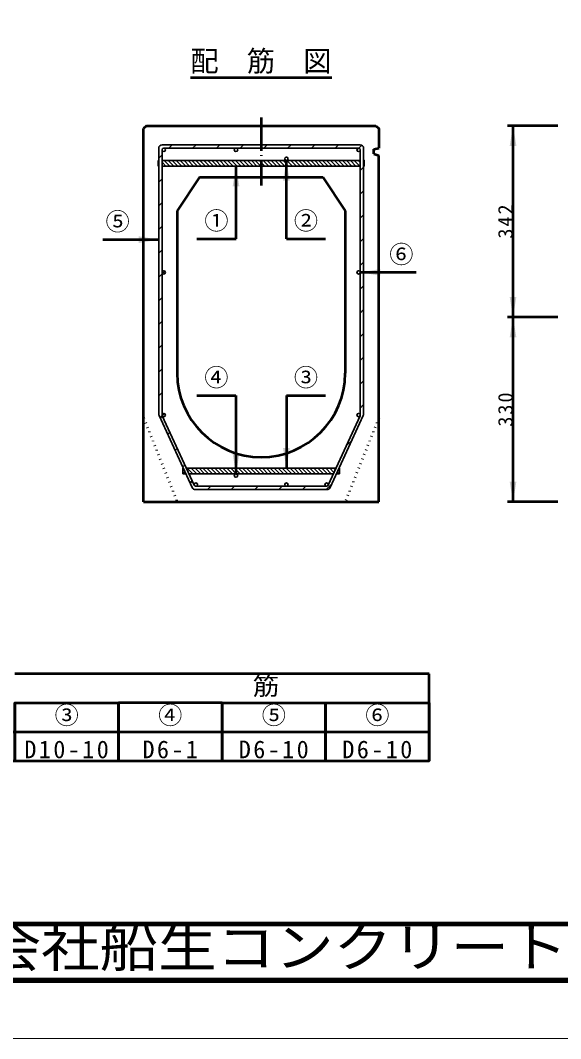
# Model space of a CAD drawing. Units: millimetres, scale not verified. Extents: x -2102 to 2102, y -1485 to 1485.
# Drawn here: x -1158 to -193, y -1485 to 334 of the extents above; entities that cross this region are included whole.
import ezdxf
from ezdxf.enums import TextEntityAlignment as Align

# ---------------------------------------------------------------- set-up
doc = ezdxf.new("R2010")
doc.units = ezdxf.units.MM
doc.header["$LTSCALE"] = 5
doc.linetypes.add('DOTTED', pattern=[1.75, 0.25, -1.5])
doc.linetypes.add('LONG_DASHED_DOTTED', pattern=[15.25, 12, -1.5, 0.25, -1.5])
doc.layers.add('0-0_V-nasSTD', color=7, linetype='Continuous', lineweight=35)
doc.layers.add('0-1_0', color=7, linetype='Continuous', lineweight=50)
doc.styles.add('ＭＳ ゴシック', font='')
doc.styles.get('ＭＳ ゴシック').set_extended_font_data('MS Gothic')

msp = doc.modelspace()

# ---------------------------------------------------------------- linework, layer by layer
at = {"layer": '0-0_V-nasSTD'}
for p, q in [((-550.593, 111.892), (-904.593, 111.892)), ((-886.422, 111.892), (-892.422, 105.892)), ((-886.422, 111.892), (-892.422, 105.892)), ((-886.422, 111.892), (-892.422, 105.892)), ((-843.996, 111.892), (-849.996, 105.892)), ((-843.996, 111.892), (-849.996, 105.892)), ((-843.996, 111.892), (-849.996, 105.892)), ((-801.57, 111.892), (-807.57, 105.892)), ((-801.57, 111.892), (-807.57, 105.892)), ((-801.57, 111.892), (-807.57, 105.892)), ((-759.143, 111.892), (-765.143, 105.892)), ((-759.143, 111.892), (-765.143, 105.892)), ((-759.143, 111.892), (-765.143, 105.892)), ((-718.628, 109.981), (-722.717, 105.892)), ((-716.717, 111.892), (-718.628, 109.981)), ((-680.29, 105.892), (-674.29, 111.892)), ((-631.864, 111.892), (-637.864, 105.892)), ((-631.864, 111.892), (-637.864, 105.892)), ((-631.864, 111.892), (-637.864, 105.892)), ((-589.438, 111.892), (-595.438, 105.892)), ((-589.438, 111.892), (-595.438, 105.892)), ((-589.438, 111.892), (-595.438, 105.892)), ((-547.736, 111.167), (-553.059, 105.844)), ((-547.736, 111.167), (-553.059, 105.844)), ((-910.593, 105.892), (-910.593, -369.256)), ((-904.593, 93.721), (-910.593, 87.721)), ((-904.593, 93.721), (-910.593, 87.721)), ((-904.593, 93.721), (-910.593, 87.721)), ((-904.593, 102.892), (-904.593, -370.984)), ((-553.593, 105.892), (-901.593, 105.892)), ((-550.593, -370.984), (-550.593, 102.892)), ((-544.593, -369.256), (-544.593, 105.892)), ((-911.593, 83.892), (-910.593, 83.892)), ((-911.593, 83.892), (-911.593, 73.892)), ((-911.593, 80.649), (-910.593, 79.649)), ((-910.593, 73.892), (-911.593, 73.892)), ((-550.593, 83.892), (-904.593, 83.892)), ((-904.593, 80.72), (-897.766, 73.892)), ((-550.593, 73.892), (-904.593, 73.892)), ((-900.695, 83.892), (-890.695, 73.892)), ((-893.624, 83.892), (-883.624, 73.892)), ((-886.552, 83.892), (-876.552, 73.892)), ((-879.481, 83.892), (-869.481, 73.892)), ((-872.41, 83.892), (-862.41, 73.892)), ((-865.339, 83.892), (-855.339, 73.892)), ((-858.268, 83.892), (-848.268, 73.892)), ((-851.197, 83.892), (-841.197, 73.892)), ((-844.126, 83.892), (-834.126, 73.892)), ((-837.055, 83.892), (-827.055, 73.892)), ((-829.984, 83.892), (-819.984, 73.892)), ((-822.913, 83.892), (-812.913, 73.892)), ((-815.842, 83.892), (-805.842, 73.892)), ((-808.771, 83.892), (-798.771, 73.892)), ((-801.7, 83.892), (-791.7, 73.892)), ((-794.629, 83.892), (-784.629, 73.892)), ((-787.558, 83.892), (-777.558, 73.892)), ((-780.486, 83.892), (-770.486, 73.892)), ((-773.415, 83.892), (-763.415, 73.892)), ((-766.344, 83.892), (-756.344, 73.892)), ((-759.273, 83.892), (-749.273, 73.892)), ((-752.202, 83.892), (-742.202, 73.892)), ((-745.131, 83.892), (-735.131, 73.892)), ((-738.06, 83.892), (-728.06, 73.892)), ((-730.989, 83.892), (-720.989, 73.892)), ((-723.918, 83.892), (-713.918, 73.892)), ((-716.847, 83.892), (-706.847, 73.892)), ((-709.776, 83.892), (-699.776, 73.892)), ((-702.705, 83.892), (-692.705, 73.892)), ((-695.634, 83.892), (-685.634, 73.892)), ((-688.563, 83.892), (-678.563, 73.892)), ((-681.491, 83.892), (-671.491, 73.892)), ((-674.42, 83.892), (-664.42, 73.892)), ((-667.349, 83.892), (-657.349, 73.892)), ((-660.278, 83.892), (-650.278, 73.892)), ((-653.207, 83.892), (-643.207, 73.892)), ((-646.136, 83.892), (-636.136, 73.892)), ((-639.065, 83.892), (-629.065, 73.892)), ((-631.994, 83.892), (-621.994, 73.892)), ((-624.923, 83.892), (-614.923, 73.892)), ((-617.852, 83.892), (-607.852, 73.892)), ((-610.781, 83.892), (-600.781, 73.892)), ((-603.71, 83.892), (-593.71, 73.892)), ((-596.639, 83.892), (-586.639, 73.892)), ((-589.568, 83.892), (-579.568, 73.892)), ((-582.497, 83.892), (-572.497, 73.892)), ((-575.425, 83.892), (-565.425, 73.892)), ((-568.354, 83.892), (-558.354, 73.892)), ((-561.283, 83.892), (-551.283, 73.892)), ((-554.212, 83.892), (-550.593, 80.273)), ((-544.593, 81.344), (-543.593, 80.344)), ((-544.593, 74.273), (-544.212, 73.892)), ((-544.593, 71.883), (-550.593, 65.883)), ((-544.593, 71.883), (-550.593, 65.883)), ((-544.593, 71.883), (-550.593, 65.883)), ((-904.593, 51.294), (-910.593, 45.294)), ((-904.593, 51.294), (-910.593, 45.294)), ((-904.593, 51.294), (-910.593, 45.294)), ((-544.593, 29.457), (-550.593, 23.457)), ((-544.593, 29.457), (-550.593, 23.457)), ((-544.593, 29.457), (-550.593, 23.457)), ((-904.593, 8.868), (-910.593, 2.868)), ((-904.593, 8.868), (-910.593, 2.868)), ((-904.593, 8.868), (-910.593, 2.868)), ((-544.593, -12.97), (-550.593, -18.97)), ((-544.593, -12.97), (-550.593, -18.97)), ((-544.593, -12.97), (-550.593, -18.97)), ((-904.593, -33.558), (-910.593, -39.558)), ((-904.593, -33.558), (-910.593, -39.558)), ((-904.593, -33.558), (-910.593, -39.558)), ((-544.593, -55.396), (-550.593, -61.396)), ((-544.593, -55.396), (-550.593, -61.396)), ((-544.593, -55.396), (-550.593, -61.396)), ((-904.593, -75.985), (-910.593, -81.985)), ((-904.593, -75.985), (-910.593, -81.985)), ((-904.593, -75.985), (-910.593, -81.985)), ((-544.593, -97.823), (-550.593, -103.823)), ((-544.593, -97.823), (-550.593, -103.823)), ((-544.593, -97.823), (-550.593, -103.823)), ((-904.593, -118.411), (-910.593, -124.411)), ((-904.593, -118.411), (-910.593, -124.411)), ((-904.593, -118.411), (-910.593, -124.411)), ((-899.849, -113.667), (-904.034, -117.852)), ((-544.593, -140.249), (-550.593, -146.249)), ((-544.593, -140.249), (-550.593, -146.249)), ((-544.593, -140.249), (-550.593, -146.249)), ((-904.593, -160.838), (-910.593, -166.838)), ((-904.593, -160.838), (-910.593, -166.838)), ((-904.593, -160.838), (-910.593, -166.838)), ((-550.593, -188.675), (-544.593, -182.675)), ((-550.593, -188.675), (-544.593, -182.675)), ((-550.593, -188.675), (-544.593, -182.675)), ((-904.593, -203.264), (-910.593, -209.264)), ((-904.593, -203.264), (-910.593, -209.264)), ((-904.593, -203.264), (-910.593, -209.264)), ((-550.593, -231.102), (-544.593, -225.102)), ((-550.593, -231.102), (-544.593, -225.102)), ((-550.593, -231.102), (-544.593, -225.102)), ((-904.593, -245.69), (-910.593, -251.69)), ((-904.593, -245.69), (-910.593, -251.69)), ((-904.593, -245.69), (-910.593, -251.69)), ((-550.593, -273.528), (-544.593, -267.528)), ((-550.593, -273.528), (-544.593, -267.528)), ((-550.593, -273.528), (-544.593, -267.528)), ((-904.593, -288.117), (-910.593, -294.117)), ((-904.593, -288.117), (-910.593, -294.117)), ((-904.593, -288.117), (-910.593, -294.117)), ((-550.593, -315.955), (-544.593, -309.955)), ((-550.593, -315.955), (-544.593, -309.955)), ((-550.593, -315.955), (-544.593, -309.955)), ((-904.593, -330.543), (-910.593, -336.543)), ((-904.593, -330.543), (-910.593, -336.543)), ((-904.593, -330.543), (-910.593, -336.543)), ((-550.593, -358.381), (-544.593, -352.381)), ((-550.593, -358.381), (-544.593, -352.381)), ((-550.593, -358.381), (-544.593, -352.381)), ((-850.571, -500.622), (-910.041, -371.77)), ((-904.174, -372.551), (-907.942, -376.318)), ((-904.174, -372.551), (-907.942, -376.318)), ((-904.174, -372.551), (-907.942, -376.318)), ((-847.029, -496.365), (-904.317, -372.241)), ((-900.1, -368.476), (-904.172, -372.548)), ((-608.158, -496.365), (-550.87, -372.241)), ((-604.616, -500.622), (-545.146, -371.77)), ((-890.777, -401.579), (-894.544, -405.347)), ((-890.777, -401.579), (-894.544, -405.347)), ((-890.777, -401.579), (-894.544, -405.347)), ((-575.592, -425.806), (-565.365, -415.579)), ((-575.592, -425.806), (-565.365, -415.579)), ((-575.592, -425.806), (-565.365, -415.579)), ((-877.379, -430.608), (-881.146, -434.375)), ((-877.379, -430.608), (-881.146, -434.375)), ((-877.379, -430.608), (-881.146, -434.375)), ((-863.981, -459.636), (-867.749, -463.404)), ((-863.981, -459.636), (-867.749, -463.404)), ((-863.981, -459.636), (-867.749, -463.404)), ((-867.501, -466.108), (-867.501, -476.108)), ((-867.501, -466.108), (-866.501, -466.108)), ((-867.501, -472.561), (-863.954, -476.108)), ((-866.883, -466.108), (-866.173, -466.818)), ((-594.193, -466.108), (-860.994, -466.108)), ((-859.811, -466.108), (-849.811, -476.108)), ((-852.74, -466.108), (-842.74, -476.108)), ((-845.669, -466.108), (-835.669, -476.108)), ((-838.598, -466.108), (-828.598, -476.108)), ((-831.527, -466.108), (-821.527, -476.108)), ((-824.456, -466.108), (-814.456, -476.108)), ((-817.385, -466.108), (-807.385, -476.108)), ((-810.314, -466.108), (-800.314, -476.108)), ((-803.243, -466.108), (-793.243, -476.108)), ((-796.172, -466.108), (-786.172, -476.108)), ((-789.101, -466.108), (-779.101, -476.108)), ((-782.03, -466.108), (-772.03, -476.108)), ((-774.959, -466.108), (-764.959, -476.108)), ((-767.888, -466.108), (-757.888, -476.108)), ((-760.817, -466.108), (-750.817, -476.108)), ((-753.745, -466.108), (-743.745, -476.108)), ((-746.674, -466.108), (-736.674, -476.108)), ((-739.603, -466.108), (-729.603, -476.108)), ((-732.532, -466.108), (-722.532, -476.108)), ((-725.461, -466.108), (-715.461, -476.108)), ((-718.39, -466.108), (-708.39, -476.108)), ((-711.319, -466.108), (-701.319, -476.108)), ((-704.248, -466.108), (-694.248, -476.108)), ((-697.177, -466.108), (-687.177, -476.108)), ((-690.106, -466.108), (-680.106, -476.108)), ((-683.035, -466.108), (-673.035, -476.108)), ((-675.964, -466.108), (-665.964, -476.108)), ((-668.893, -466.108), (-658.893, -476.108)), ((-661.822, -466.108), (-651.822, -476.108)), ((-654.751, -466.108), (-644.751, -476.108)), ((-647.679, -466.108), (-637.679, -476.108)), ((-640.608, -466.108), (-630.608, -476.108)), ((-633.537, -466.108), (-623.537, -476.108)), ((-626.466, -466.108), (-616.466, -476.108)), ((-619.395, -466.108), (-609.395, -476.108)), ((-612.324, -466.108), (-602.324, -476.108)), ((-605.253, -466.108), (-597.686, -473.676)), ((-598.182, -466.108), (-595.453, -468.838)), ((-591.685, -472.605), (-588.182, -476.108)), ((-589.452, -467.767), (-587.686, -469.533)), ((-588.686, -466.108), (-587.686, -466.108)), ((-587.686, -466.108), (-587.686, -476.108)), ((-867.501, -476.108), (-861.885, -476.108)), ((-598.808, -476.108), (-856.379, -476.108)), ((-854.351, -492.433), (-850.583, -488.665)), ((-854.351, -492.433), (-850.583, -488.665)), ((-854.351, -492.433), (-850.583, -488.665)), ((-593.302, -476.108), (-587.686, -476.108)), ((-847.029, -496.365), (-847.029, -496.365)), ((-845.123, -504.108), (-610.064, -504.108)), ((-844.305, -498.108), (-610.881, -498.108)), ((-844.305, -498.108), (-844.305, -498.108)), ((-823.6, -504.108), (-817.6, -498.108)), ((-823.6, -504.108), (-817.6, -498.108)), ((-823.6, -504.108), (-817.6, -498.108)), ((-781.173, -504.108), (-775.173, -498.108)), ((-781.173, -504.108), (-775.173, -498.108)), ((-781.173, -504.108), (-775.173, -498.108)), ((-738.747, -504.108), (-732.747, -498.108)), ((-738.747, -504.108), (-732.747, -498.108)), ((-738.747, -504.108), (-732.747, -498.108)), ((-696.321, -504.108), (-690.32, -498.108)), ((-696.321, -504.108), (-690.32, -498.108)), ((-696.321, -504.108), (-690.32, -498.108)), ((-653.894, -504.108), (-647.894, -498.108)), ((-653.894, -504.108), (-647.894, -498.108)), ((-653.894, -504.108), (-647.894, -498.108)), ((-611.468, -504.108), (-601.731, -494.371)), ((-611.468, -504.108), (-601.731, -494.371)), ((-611.468, -504.108), (-601.731, -494.371))]:
    msp.add_line(p, q, dxfattribs=at)
at = {"layer": '0-0_V-nasSTD', "lineweight": 50}
for p, q in [((-982.5, -833), (-1167.5, -833)), ((-797.5, -833), (-982.5, -833)), ((-612.5, -833), (-797.5, -833)), ((-427.5, -833), (-612.5, -833)), ((-427.5, -885), (-427.5, -833)), ((-1167.5, -885), (-982.5, -885)), ((-797.5, -885), (-612.5, -885)), ((-612.5, -937), (-612.5, -885)), ((-612.5, -885), (-427.5, -885)), ((-612.5, -989), (-612.5, -937))]:
    msp.add_line(p, q, dxfattribs=at)
at = {"layer": '0-0_V-nasSTD', "lineweight": 18}
for points in [[(-2102.5, -1485), (-2102.5, 1485), (2102.5, 1485), (2102.5, -1485)], [(-2002.5, -1385), (-2002.5, 1385), (2002.5, 1385), (2002.5, -1385)]]:
    msp.add_lwpolyline(points, close=True, dxfattribs=at)
at = {"layer": '0-0_V-nasSTD', "lineweight": 100}
msp.add_lwpolyline([(-1997.5, 1380), (-1997.5, -1380), (1997.5, -1380), (1997.5, 1380)], close=True, dxfattribs=at)
at = {"layer": '0-0_V-nasSTD'}
for points in [[(-547.736, 111.167), (-553.059, 105.844), (-556.546, 102.358)], [(-544.593, 83.892), (-543.593, 83.892), (-543.593, 73.892), (-544.593, 73.892)]]:
    msp.add_lwpolyline(points, dxfattribs=at)
at = {"layer": '0-0_V-nasSTD', "lineweight": 50}
for points in [[(-1537.5, -885), (-1537.5, -937), (-1352.5, -937), (-1352.5, -885), (-1352.5, -937), (-1167.5, -937), (-1167.5, -885), (-1167.5, -937), (-982.5, -937), (-982.5, -885), (-982.5, -937)], [(-982.5, -937), (-797.5, -937), (-797.5, -885), (-982.5, -885)], [(-797.5, -937), (-797.5, -885), (-797.5, -937)], [(-797.5, -937), (-612.5, -937), (-612.5, -885)], [(-612.5, -937), (-612.5, -885), (-612.5, -937)], [(-612.5, -937), (-427.5, -937), (-427.5, -885)], [(-612.5, -989), (-427.5, -989), (-427.5, -937), (-427.5, -885), (-427.5, -937)], [(-1537.5, -937), (-1537.5, -989), (-1352.5, -989), (-1352.5, -937), (-1352.5, -989), (-1167.5, -989), (-1167.5, -937), (-1167.5, -989), (-982.5, -989), (-982.5, -937), (-982.5, -989)], [(-982.5, -989), (-797.5, -989), (-797.5, -937)], [(-797.5, -989), (-797.5, -937), (-797.5, -989)], [(-797.5, -989), (-612.5, -989), (-612.5, -937)], [(-612.5, -989), (-612.5, -937), (-612.5, -989)], [(-427.5, -989), (-427.5, -937), (-427.5, -989)]]:
    msp.add_lwpolyline(points, dxfattribs=at)
at = {"layer": '0-0_V-nasSTD'}
for centre in [(-901.593, 102.892), (-772.593, 102.892), (-553.593, 102.892), (-682.593, 86.892), (-901.593, -116.108), (-553.593, -116.108), (-901.54, -371.108), (-553.651, -371.108), (-772.593, -479.108), (-844.305, -495.108), (-682.593, -495.108), (-610.882, -495.108)]:
    msp.add_circle(centre, 3, dxfattribs=at)
for centre, radius, start, end in [((-904.593, 105.892), 6, 90, 180), ((-550.593, 105.892), 6, 0, 90), ((-901.593, 102.892), 3, 90, 180), ((-553.593, 102.892), 3, 0, 90), ((-553.593, 102.892), 3, 0, 90), ((-553.593, 102.892), 3, 0, 90), ((-904.593, -369.256), 6, 180, 204.77514), ((-901.593, -370.984), 3, 180, 204.77514), ((-553.593, -370.984), 3, 335.22486, 0), ((-550.593, -369.256), 6, 335.22486, 0), ((-845.123, -498.108), 6, 204.77514, 270), ((-844.305, -495.108), 3, 204.77514, 270), ((-844.305, -495.108), 3, 204.77514, 246.91867), ((-844.305, -495.108), 3, 204.76951, 246.91107), ((-844.305, -495.108), 3, 246.91107, 269.99301), ((-844.305, -495.108), 3, 246.91867, 270), ((-610.881, -495.108), 3, 270, 335.22486), ((-610.064, -498.108), 6, 270, 335.22486)]:
    msp.add_arc(centre, radius, start, end, dxfattribs=at)
for points in [[(-283.739, 109.892), (-277.739, 145.892), (-271.739, 109.892)], [(-778.528, 37.892), (-772.528, 73.892), (-766.528, 37.892)], [(-688.593, 47.892), (-682.593, 83.892), (-676.593, 47.892)], [(-946.593, -63.565), (-946.593, -51.565), (-910.593, -57.565)], [(-550.593, -116.108), (-514.593, -122.108), (-514.593, -110.108)], [(-283.739, -160.108), (-277.739, -196.108), (-271.739, -160.108)], [(-283.739, -232.108), (-277.739, -196.108), (-271.739, -232.108)], [(-688.593, -430.108), (-682.593, -466.108), (-676.593, -430.108)], [(-778.593, -440.108), (-772.593, -476.108), (-766.593, -440.108)], [(-283.739, -490.108), (-277.739, -526.108), (-271.739, -490.108)]]:
    msp.add_solid(points, dxfattribs=at)
at = {"layer": '0-1_0'}
for p, q in [((-853.997, 231.892), (-601.19, 231.892)), ((-932.593, 145.892), (-937.593, 140.892)), ((-932.593, 145.892), (-522.593, 145.892)), ((-197.739, 145.892), (-287.739, 145.892)), ((-937.593, -526.108), (-937.593, 140.892)), ((-526.593, 103.892), (-517.593, 105.907)), ((-526.593, 95.892), (-526.593, 103.892)), ((-526.593, 95.892), (-517.593, 92.534)), ((-517.593, -526.108), (-517.593, 92.534)), ((-772.528, -56.108), (-772.528, 73.892)), ((-682.593, -56.108), (-682.593, 83.892)), ((-837.593, 53.892), (-877.593, -6.108)), ((-837.593, 53.892), (-617.593, 53.892)), ((-617.593, 53.892), (-577.593, -6.108)), ((-877.593, -6.108), (-877.593, -296.108)), ((-577.593, -6.108), (-577.593, -296.108)), ((-1010.593, -57.565), (-910.593, -57.565)), ((-842.528, -56.108), (-772.528, -56.108)), ((-682.593, -56.108), (-612.593, -56.108)), ((-450.593, -116.108), (-550.593, -116.108)), ((-197.739, -196.108), (-287.739, -196.108)), ((-842.593, -336.108), (-772.593, -336.108)), ((-772.593, -336.108), (-772.593, -476.108)), ((-682.593, -336.108), (-682.593, -466.108)), ((-682.593, -336.108), (-612.593, -336.108)), ((-937.593, -526.108), (-517.593, -526.108)), ((-197.739, -526.108), (-287.739, -526.108))]:
    msp.add_line(p, q, dxfattribs=at)
at = {"layer": '0-1_0', "linetype": 'LONG_DASHED_DOTTED'}
msp.add_line((-727.593, 160.892), (-727.593, 38.892), dxfattribs=at)
at = {"layer": '0-1_0', "linetype": 'DOTTED'}
for p, q in [((-937.593, -376.108), (-877.593, -526.108)), ((-517.593, -376.108), (-577.593, -526.108))]:
    msp.add_line(p, q, dxfattribs=at)
at = {"layer": '0-1_0', "lineweight": 100}
msp.add_line((-1997.5, -1280), (1997.5, -1280), dxfattribs=at)
at = {"layer": '0-1_0'}
for points in [[(-522.593, 145.892), (-517.593, 140.892), (-517.593, 105.907)], [(-277.739, -526.108), (-277.739, -196.108), (-277.739, 145.892)]]:
    msp.add_lwpolyline(points, dxfattribs=at)
for start, end in [(180, 270), (270, 0)]:
    msp.add_arc((-727.593, -296.108), 150, start, end, dxfattribs=at)

# ---------------------------------------------------------------- texts
at = {"layer": '0-0_V-nasSTD', "style": 'ＭＳ ゴシック'}
for s, height, p in [('配\u3000筋\u3000図', 36.95, (-853.997, 231.892)), ('⑤', 31.67, (-1005.593, -50.565)), ('①', 31.67, (-829.128, -49.108)), ('②', 31.67, (-669.193, -49.108)), ('⑥', 31.67, (-498.793, -109.108)), ('④', 31.67, (-829.193, -329.108)), ('③', 31.67, (-669.193, -329.108)), ('③', 31.67, (-1096.6, -932.6)), ('④', 31.67, (-911.6, -932.6)), ('⑤', 31.67, (-726.6, -932.6)), ('⑥', 31.67, (-541.6, -932.6))]:
    msp.add_text(s, height=height, dxfattribs=at).set_placement(p, align=Align.BOTTOM_LEFT)
at = {"layer": '0-0_V-nasSTD', "style": 'ＭＳ ゴシック', "width": 1.1}
for s, height, p in [('配\u3000\u3000\u3000\u3000\u3000\u3000\u3000\u3000\u3000\u3000筋', 31.67, (-1265.46, -880.6)), ('株式会社船生コンクリート工業', 69.65, (-1434.221, -1377.45))]:
    msp.add_text(s, height=height, dxfattribs=at).set_placement(p, align=Align.BOTTOM_LEFT)
at = {"layer": '0-0_V-nasSTD', "char_height": 26.39, "attachment_point": 7, "rotation": 90, "style": 'ＭＳ ゴシック'}
for s, insert in [('\\T1.2;342', (-277.739, -55.708)), ('\\T1.2;330', (-277.739, -391.708))]:
    msp.add_mtext(s, dxfattribs=dict(at, insert=insert))
at = {"layer": '0-0_V-nasSTD', "char_height": 31.67, "attachment_point": 7, "style": 'ＭＳ ゴシック'}
for s, insert in [('\\T1.2;D10-10', (-1150.6, -984.6)), ('\\T1.2;D6-1', (-939.68, -984.6)), ('\\T1.2;D6-10', (-767.64, -984.6)), ('\\T1.2;D6-10', (-582.64, -984.6))]:
    msp.add_mtext(s, dxfattribs=dict(at, insert=insert))

doc.saveas('drawing.dxf')
